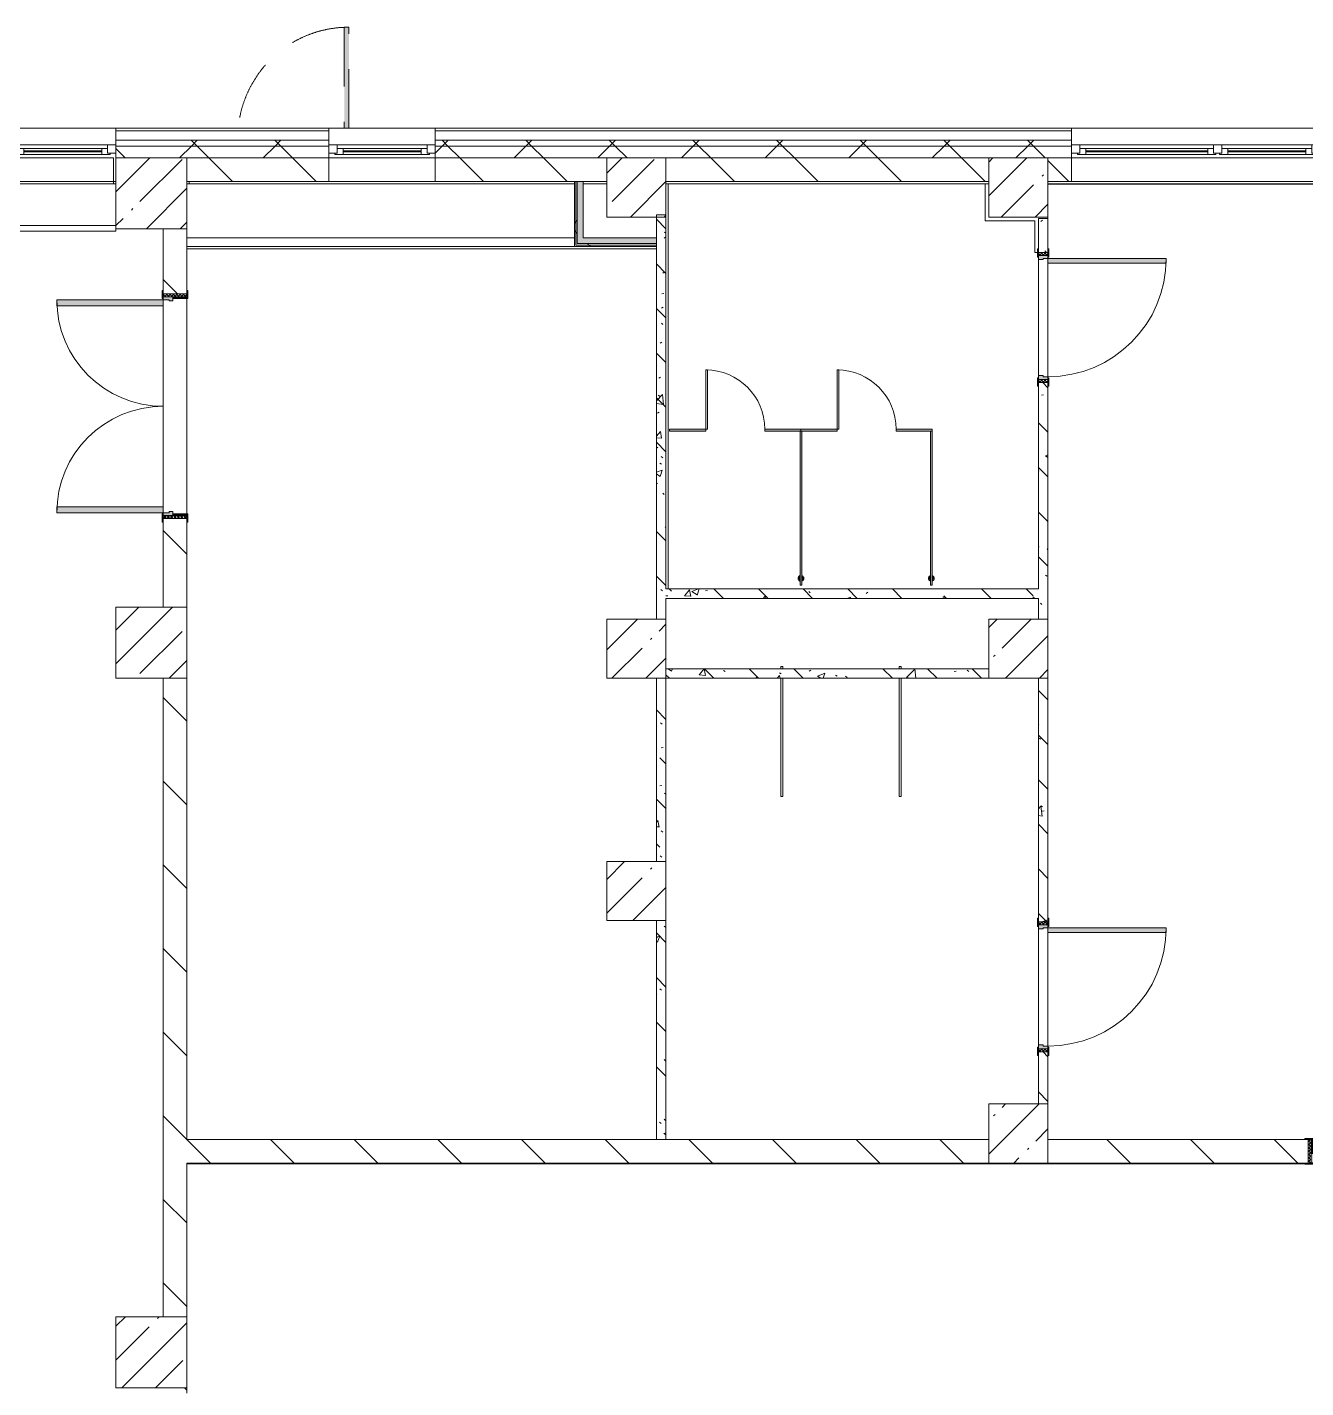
# Model space of a CAD drawing. Header units: millimetres. Extents: x -2911 to 185427, y -8553 to 29000.
# Drawn here: x 123827 to 134637, y 16700 to 28205 of the extents above; entities that cross this region are included whole.
import ezdxf

# ---------------------------------------------------------------- set-up
doc = ezdxf.new("R2010")
doc.units = ezdxf.units.MM
doc.linetypes.add('200_ШТРИХ__ш1_п0_6_', pattern=[800, 500, -300])
for name, color, linetype, lineweight in [('A-DETL-MBND-1', 7, '200_ШТРИХ__ш1_п0_6_', 9), ('A-DOOR-5', 7, 'Continuous', 5), ('A-GENM-1', 7, 'Continuous', 5), ('A-GLAZ-2', 7, 'Continuous', 5), ('A-WALL', 7, 'Continuous', 9), ('A-WALL-3', 7, 'Continuous', 5), ('I-WALL-3', 7, 'Continuous', 5), ('S-COLS-2', 7, 'Continuous', 5)]:
    doc.layers.add(name, color=color, linetype=linetype, lineweight=lineweight)
for name, color, linetype, lineweight, true_color in [('A-DOOR-2', 7, 'Continuous', 5, 0xaaaaaa), ('A-DOOR-3', 7, 'Continuous', 5, 0xe2e2e2), ('A-DOOR-FRAM-2', 7, 'Continuous', 5, 0xe2e2e2), ('A-DOOR-FRAM-3', 7, 'Continuous', 5, 0xaaaaaa), ('A-FLOR-2', 7, 'Continuous', 5, 0xaaaaaa), ('A-GENM-2', 7, 'Continuous', 5, 0xe2ddcd), ('I-WALL-1', 7, 'Continuous', 5, 0xe7e7e7), ('I-WALL-5', 7, 'Continuous', 5, 0x787878)]:
    doc.layers.add(name, color=color, linetype=linetype, lineweight=lineweight, true_color=true_color)
pattern_1 = [(45, (58417.4, 0), (-285.1231, 285.1231), []), (45, (58702.5, 0), (-285.1231, 285.1231), [504.031, -100.806, 16.764, -84.042])]
pattern_2 = [(135, (58417.4, 0), (-353.5534, -353.5534), [])]
pattern_3 = [(135, (58417.4, 0), (-377.1708, -377.1708), [533.4, -88.9, 17.78, -88.9]), (135, (58417.4, 376.94), (-377.1708, -377.1708), []), (50, (58417.4, 0), (637.6445, -55.7866), [66.675, -733.425]), (355, (58417.4, 0), (-123.3494, 668.699), [53.34, -586.74]), (100.451, (58470.5, -4.65), (514.299, 612.908), [56.665, -623.315]), (46.184, (58417.4, 177.8), (948.7764, -147.15), [100.012, -1100.137]), (96.636, (58496.45, 165.5), (830.909, 865.997), [84.998, -934.973]), (351.184, (58417.4, 177.8), (830.918, 865.988), [80.01, -880.11]), (21, (58506.3, 133.35), (530.6506, -357.9283), [66.675, -733.425]), (326, (58506.3, 133.35), (216.308, 644.6585), [53.34, -586.74]), (71.451, (58550.5, 103.5), (746.9596, 286.7243), [56.665, -623.315]), (37.5, (58417.39, 0), (10.8105, 295.9426), [16.764, -562.864, 16.764, -578.866, -588.962]), (37.5, (58417.39, 0), (10.8105, 295.9426), [-1175.258, 16.764, -572.198]), (7.5, (58417.4, 0), (233.8692, 350.6318), [16.764, -322.834, 16.764, -549.529, -224.472]), (7.5, (58417.4, 0), (233.8692, 350.6318), [-905.891, 16.764, -207.708]), (327.5, (58219.14, 0), (474.5678, -20.0513), [16.764, -205.486, 16.764, -676.656, -920.115]), (327.5, (58219.14, 0), (474.5678, -20.0513), [-915.67, 16.764, -903.351]), (317.5, (58130.24, 0), (518.4522, 88.9934), [16.764, -272.161, 16.764, -443.738, -653.415]), (317.5, (58130.24, 0), (518.4522, 88.9934), [-749.427, 16.764, -636.651])]
pattern_4 = [(45, (58417.4, 0), (-353.5534, 353.5534), []), (135, (58417.4, 0), (-353.5534, -353.5534), [])]
pattern_5 = [(45, (58417.4, 0), (-530.33, 530.33), []), (135, (58417.4, 0), (-530.33, -530.33), [])]

# ---------------------------------------------------------------- blocks, each defined once
blk = doc.blocks.new('BSC_Колонна _Прямоугольная - 600х600-V188-2_9_1_птичка')
at = {"layer": 'S-COLS-2'}
h = blk.add_hatch(dxfattribs=at)
h.set_pattern_fill('FP_127', color=256, style=0, pattern_type=2)
h.set_pattern_definition([(45, (-66460, -17000), (-285.1231, 285.1231), []), (45, (-66174.88, -17000), (-285.1231, 285.1231), [504.031, -100.806, 16.764, -84.042])])
h.paths.add_polyline_path([(-300, -300), (300, -300), (300, 300), (-300, 300), (-300, 6)])
for p, q in [((300, 300), (-300, 300)), ((-300, 300), (-300, -300)), ((300, -300), (300, 300)), ((-300, -300), (300, -300))]:
    blk.add_line(p, q, dxfattribs=at)
blk = doc.blocks.new('BSC_Колонна _Прямоугольная - 500х500-V213-2_9_1_птичка')
at = {"layer": 'S-COLS-2'}
h = blk.add_hatch(dxfattribs=at)
h.set_pattern_fill('FP_153', color=256, style=0, pattern_type=2)
h.set_pattern_definition([(45, (-73790, -22950), (-285.1231, 285.1231), []), (45, (-73504.88, -22950), (-285.1231, 285.1231), [504.031, -100.806, 16.764, -84.042])])
h.paths.add_polyline_path([(-250, -250), (250, -250), (250, 250), (-250, 250), (-250, -160)])
for p, q in [((250, 250), (-250, 250)), ((-250, 250), (-250, -250)), ((250, -250), (250, 250)), ((-250, -250), (250, -250))]:
    blk.add_line(p, q, dxfattribs=at)
blk = doc.blocks.new('BSC_Колонна _Прямоугольная - 500х500-V214-2_9_1_птичка')
at = {"layer": 'S-COLS-2'}
h = blk.add_hatch(dxfattribs=at)
h.set_pattern_fill('FP_154', color=256, style=0, pattern_type=2)
h.set_pattern_definition([(45, (-70560, -22950), (-285.1231, 285.1231), []), (45, (-70274.88, -22950), (-285.1231, 285.1231), [504.031, -100.806, 16.764, -84.042])])
h.paths.add_polyline_path([(-250, -250), (250, -250), (250, 250), (-250, 250), (-250, -160)])
for p, q in [((250, 250), (-250, 250)), ((-250, 250), (-250, -250)), ((250, -250), (250, 250)), ((-250, -250), (250, -250))]:
    blk.add_line(p, q, dxfattribs=at)
blk = doc.blocks.new('110_Дверь_СКБ_1Ст_Внутренняя1 - Д-4 1100x2100h_су мгн-V218-2_9_1_птичка')
at = {"layer": 'A-DOOR-2'}
h = blk.add_hatch(dxfattribs=at)
h.set_pattern_fill('FP_13', color=256, style=0, pattern_type=2)
h.set_pattern_definition([(135, (1751.41, 164.685), (-14.14214, -14.14214), []), (225, (1751.41, 164.685), (14.14214, -14.14214), [])])
h.paths.add_polyline_path([(562.5, 100), (537.5, 100), (537.5, -100), (562.5, -100)])
at = {"layer": 'A-DOOR-3'}
h = blk.add_hatch(color=256, dxfattribs=at)
h.paths.add_polyline_path([(512.5, 100), (512.5, 60), (502.5, 60), (502.5, 20), (537.5, 20), (537.5, 100)])
h.paths.add_polyline_path([(-487.5, 100), (-512.5, 100), (-512.5, 20), (-477.5, 20), (-477.5, 60), (-487.5, 60)])
at = {"layer": 'A-DOOR-FRAM-2'}
for points in [[(-487.5, 1100), (-487.5, 100), (-447.5, 100), (-447.5, 1100)], [(-567.5, 108), (-567.5, 100), (-497.5, 100), (-497.5, 108)], [(-497.5, 20), (-512.5, 20), (-512.5, -100), (-497.5, -100)], [(592.5, 108), (522.5, 108), (522.5, 100), (592.5, 100)], [(537.5, 20), (522.5, 20), (522.5, -100), (537.5, -100)], [(-567.5, -100), (-567.5, -108), (-497.5, -108), (-497.5, -100)], [(592.5, -100), (522.5, -100), (522.5, -108), (592.5, -108)]]:
    blk.add_hatch(color=256, dxfattribs=at).paths.add_polyline_path(points)
at = {"layer": 'A-DOOR-FRAM-3'}
h = blk.add_hatch(dxfattribs=at)
h.set_pattern_fill('FP_14', color=256, style=0, pattern_type=2)
h.set_pattern_definition([(45, (-371.384, 164.685), (-14.1421, 14.1421), []), (135, (-371.384, 164.685), (-14.1421, -14.1421), [])])
h.paths.add_polyline_path([(-512.5, 100), (-537.5, 100), (-537.5, -100), (-512.5, -100)])
at = {"layer": 'A-DOOR-2'}
for p, q in [((-487.5, 1100), (-487.5, 100)), ((-447.5, 1100), (-487.5, 1100)), ((-447.5, 100), (-447.5, 1100)), ((-487.5, 100), (-447.5, 100))]:
    blk.add_line(p, q, dxfattribs=at)
blk.add_arc((-487.5, 100), 1000, 360, 90, dxfattribs=at)
at = {"layer": 'A-DOOR-FRAM-3'}
for p, q in [((-497.5, 108), (-567.5, 108)), ((-567.5, 108), (-567.5, 100)), ((-567.5, 100), (-497.5, 100)), ((-512.5, 100), (-537.5, 100)), ((-537.5, 100), (-537.5, -100)), ((-487.5, 100), (-512.5, 100)), ((-512.5, 100), (-512.5, 20)), ((-512.5, -100), (-512.5, 100)), ((-497.5, 100), (-512.5, 100)), ((-512.5, 100), (-512.5, 99)), ((-512.5, 99), (-497.5, 99)), ((-512.5, 20), (-477.5, 20)), ((-497.5, 20), (-512.5, 20)), ((-512.5, 20), (-512.5, -100)), ((-497.5, 100), (-497.5, 108)), ((-497.5, 99), (-497.5, 100)), ((-497.5, -100), (-497.5, 20)), ((-487.5, 60), (-487.5, 100)), ((-477.5, 60), (-487.5, 60)), ((-477.5, 20), (-477.5, 60)), ((512.5, 60), (502.5, 60)), ((502.5, 60), (502.5, 20)), ((502.5, 20), (537.5, 20)), ((512.5, 100), (512.5, 60)), ((537.5, 100), (512.5, 100)), ((592.5, 108), (522.5, 108)), ((522.5, 108), (522.5, 100)), ((537.5, 100), (522.5, 100)), ((522.5, 100), (522.5, 99)), ((522.5, 100), (592.5, 100)), ((522.5, 99), (537.5, 99)), ((537.5, 20), (522.5, 20)), ((522.5, 20), (522.5, -100)), ((537.5, 20), (537.5, 100)), ((562.5, 100), (537.5, 100)), ((537.5, 100), (537.5, -100)), ((537.5, 99), (537.5, 100)), ((537.5, -100), (537.5, 20)), ((562.5, -100), (562.5, 100)), ((592.5, 100), (592.5, 108)), ((-497.5, -100), (-567.5, -100)), ((-567.5, -100), (-567.5, -108)), ((-567.5, -108), (-497.5, -108)), ((-537.5, -100), (-512.5, -100)), ((-512.5, -100), (-497.5, -100)), ((-497.5, -108), (-497.5, -100)), ((522.5, -100), (537.5, -100)), ((592.5, -100), (522.5, -100)), ((522.5, -100), (522.5, -108)), ((522.5, -108), (592.5, -108)), ((537.5, -100), (562.5, -100)), ((592.5, -108), (592.5, -100))]:
    blk.add_line(p, q, dxfattribs=at)
blk = doc.blocks.new('110_Дверь_СКБ_1Ст_Внутренняя1 - Д-4 1100x2100h_су мгн-32391219-2_9_1_птичка')
at = {"layer": 'A-DOOR-2'}
h = blk.add_hatch(dxfattribs=at)
h.set_pattern_fill('FP_156', color=256, style=0, pattern_type=2)
h.set_pattern_definition([(135, (1751.41, 104.685), (-14.14214, -14.14214), []), (225, (1751.41, 104.685), (14.14214, -14.14214), [])])
h.paths.add_polyline_path([(562.5, 40), (537.5, 40), (537.5, -40), (562.5, -40)])
at = {"layer": 'A-DOOR-3'}
h = blk.add_hatch(color=256, dxfattribs=at)
h.paths.add_polyline_path([(537.5, 40), (512.5, 40), (512.5, 0), (502.5, 0), (502.5, -40), (537.5, -40)])
h.paths.add_polyline_path([(-477.5, 0), (-487.5, 0), (-487.5, 40), (-512.5, 40), (-512.5, -40), (-477.5, -40)])
at = {"layer": 'A-DOOR-FRAM-2'}
for points in [[(-447.5, 40), (-447.5, 1040), (-487.5, 1040), (-487.5, 40)], [(-497.5, 40), (-497.5, 48), (-567.5, 48), (-567.5, 40)], [(592.5, 48), (522.5, 48), (522.5, 40), (592.5, 40)], [(-497.5, -40), (-567.5, -40), (-567.5, -48), (-497.5, -48)], [(592.5, -48), (592.5, -40), (522.5, -40), (522.5, -48)]]:
    blk.add_hatch(color=256, dxfattribs=at).paths.add_polyline_path(points)
at = {"layer": 'A-DOOR-FRAM-3'}
h = blk.add_hatch(dxfattribs=at)
h.set_pattern_fill('FP_157', color=256, style=0, pattern_type=2)
h.set_pattern_definition([(45, (-371.384, 104.685), (-14.1421, 14.1421), []), (135, (-371.384, 104.685), (-14.1421, -14.1421), [])])
h.paths.add_polyline_path([(-512.5, 40), (-537.5, 40), (-537.5, -40), (-512.5, -40)])
at = {"layer": 'A-DOOR-2'}
for p, q in [((-487.5, 1040), (-487.5, 40)), ((-447.5, 1040), (-487.5, 1040)), ((-447.5, 40), (-447.5, 1040)), ((-487.5, 40), (-447.5, 40))]:
    blk.add_line(p, q, dxfattribs=at)
blk.add_arc((-487.5, 40), 1000, 360, 90, dxfattribs=at)
at = {"layer": 'A-DOOR-FRAM-3'}
for p, q in [((-497.5, 48), (-567.5, 48)), ((-567.5, 48), (-567.5, 40)), ((-567.5, 40), (-497.5, 40)), ((-512.5, 40), (-537.5, 40)), ((-537.5, 40), (-537.5, -40)), ((-487.5, 40), (-512.5, 40)), ((-512.5, 40), (-512.5, -40)), ((-512.5, -40), (-512.5, 40)), ((-497.5, 40), (-512.5, 40)), ((-512.5, 40), (-512.5, 39)), ((-512.5, 39), (-497.5, 39)), ((-497.5, 40), (-497.5, 48)), ((-497.5, 39), (-497.5, 40)), ((-487.5, 0), (-487.5, 40)), ((-477.5, 0), (-487.5, 0)), ((-477.5, -40), (-477.5, 0)), ((512.5, 0), (502.5, 0)), ((502.5, 0), (502.5, -40)), ((512.5, 40), (512.5, 0)), ((537.5, 40), (512.5, 40)), ((592.5, 48), (522.5, 48)), ((522.5, 48), (522.5, 40)), ((537.5, 40), (522.5, 40)), ((522.5, 40), (522.5, 39)), ((522.5, 40), (592.5, 40)), ((522.5, 39), (537.5, 39)), ((537.5, -40), (537.5, 40)), ((562.5, 40), (537.5, 40)), ((537.5, 40), (537.5, -40)), ((537.5, 39), (537.5, 40)), ((562.5, -40), (562.5, 40)), ((592.5, 40), (592.5, 48)), ((-497.5, -40), (-567.5, -40)), ((-567.5, -40), (-567.5, -48)), ((-567.5, -48), (-497.5, -48)), ((-537.5, -40), (-512.5, -40)), ((-497.5, -39), (-512.5, -39)), ((-512.5, -39), (-512.5, -40)), ((-512.5, -40), (-477.5, -40)), ((-512.5, -40), (-497.5, -40)), ((-497.5, -40), (-497.5, -39)), ((-497.5, -48), (-497.5, -40)), ((502.5, -40), (537.5, -40)), ((537.5, -39), (522.5, -39)), ((522.5, -39), (522.5, -40)), ((522.5, -40), (537.5, -40)), ((592.5, -40), (522.5, -40)), ((522.5, -40), (522.5, -48)), ((522.5, -48), (592.5, -48)), ((537.5, -40), (537.5, -39)), ((537.5, -40), (562.5, -40)), ((592.5, -48), (592.5, -40))]:
    blk.add_line(p, q, dxfattribs=at)
blk = doc.blocks.new('131_Сантехническая перегородка - СП-2-V222-2_9_1_птичка')
at = {"layer": 'A-GENM-1'}
for p, q in [((0, 8), (1000, 8)), ((0, 8), (0, -8)), ((1080, 8), (1100, 8)), ((1100, 8), (1100, -8)), ((1000, -8), (0, -8)), ((1100, -8), (1080, -8))]:
    blk.add_line(p, q, dxfattribs=at)
blk = doc.blocks.new('110_Дверь_СКБ_2Ст - Д-10 1800x2100h_Актовый зал EI30-32403870-2_9_1_птичка')
at = {"layer": 'A-DOOR-2'}
h = blk.add_hatch(dxfattribs=at)
h.set_pattern_fill('FP_177', color=256, style=0, pattern_type=2)
h.set_pattern_definition([(135, (1351.41, 164.685), (-14.1421, -14.1421), []), (225, (1351.41, 164.685), (14.1421, -14.1421), [])])
h.paths.add_polyline_path([(937.5, -100), (962.5, -100), (962.5, 100), (937.5, 100)])
at = {"layer": 'A-DOOR-3'}
for points in [[(-887.5, 100), (-837.5, 100), (-837.5, 1000), (-887.5, 1000)], [(862.5, 100), (912.5, 100), (912.5, 1000), (862.5, 1000)]]:
    blk.add_hatch(color=256, dxfattribs=at).paths.add_polyline_path(points)
h = blk.add_hatch(color=256, dxfattribs=at)
h.paths.add_polyline_path([(-912.5, 100), (-912.5, 20), (-877.5, 20), (-877.5, 50), (-887.5, 50), (-887.5, 100)])
h.paths.add_polyline_path([(902.5, 20), (937.5, 20), (937.5, 100), (912.5, 100), (912.5, 50), (902.5, 50)])
at = {"layer": 'A-DOOR-FRAM-2'}
for points in [[(-967.5, 100), (-897.5, 100), (-897.5, 108), (-967.5, 108)], [(-912.5, -100), (-897.5, -100), (-897.5, 20), (-912.5, 20)], [(922.5, 100), (992.5, 100), (992.5, 108), (922.5, 108)], [(922.5, -100), (937.5, -100), (937.5, 20), (922.5, 20)], [(-967.5, -108), (-897.5, -108), (-897.5, -100), (-967.5, -100)], [(922.5, -108), (992.5, -108), (992.5, -100), (922.5, -100)]]:
    blk.add_hatch(color=256, dxfattribs=at).paths.add_polyline_path(points)
at = {"layer": 'A-DOOR-FRAM-3'}
h = blk.add_hatch(dxfattribs=at)
h.set_pattern_fill('FP_178', color=256, style=0, pattern_type=2)
h.set_pattern_definition([(45, (-771.384, 164.685), (-14.1421, 14.1421), []), (135, (-771.384, 164.685), (-14.1421, -14.1421), [])])
h.paths.add_polyline_path([(-937.5, -100), (-912.5, -100), (-912.5, 100), (-937.5, 100)])
at = {"layer": 'A-DOOR-2'}
for p, q in [((-887.5, 1000), (-887.5, 100)), ((-837.5, 1000), (-887.5, 1000)), ((-837.5, 100), (-837.5, 1000)), ((912.5, 1000), (862.5, 1000)), ((862.5, 1000), (862.5, 100)), ((912.5, 100), (912.5, 1000)), ((-887.5, 100), (-837.5, 100)), ((862.5, 100), (912.5, 100))]:
    blk.add_line(p, q, dxfattribs=at)
for centre, start, end in [((-887.5, 100), 0, 90), ((912.5, 100), 90, 180)]:
    blk.add_arc(centre, 900, start, end, dxfattribs=at)
at = {"layer": 'A-DOOR-FRAM-3'}
for p, q in [((-897.5, 108), (-967.5, 108)), ((-967.5, 108), (-967.5, 100)), ((-967.5, 100), (-897.5, 100)), ((-912.5, 100), (-937.5, 100)), ((-937.5, 100), (-937.5, -100)), ((-887.5, 100), (-912.5, 100)), ((-912.5, 100), (-912.5, 20)), ((-912.5, -100), (-912.5, 100)), ((-912.5, 20), (-877.5, 20)), ((-897.5, 20), (-912.5, 20)), ((-912.5, 20), (-912.5, -100)), ((-897.5, 100), (-897.5, 108)), ((-897.5, -100), (-897.5, 20)), ((-887.5, 50), (-887.5, 100)), ((-877.5, 50), (-887.5, 50)), ((-877.5, 20), (-877.5, 50)), ((912.5, 50), (902.5, 50)), ((902.5, 50), (902.5, 20)), ((902.5, 20), (937.5, 20)), ((912.5, 100), (912.5, 50)), ((937.5, 100), (912.5, 100)), ((992.5, 108), (922.5, 108)), ((922.5, 108), (922.5, 100)), ((922.5, 100), (992.5, 100)), ((937.5, 20), (922.5, 20)), ((922.5, 20), (922.5, -100)), ((937.5, 20), (937.5, 100)), ((962.5, 100), (937.5, 100)), ((937.5, 100), (937.5, -100)), ((937.5, -100), (937.5, 20)), ((962.5, -100), (962.5, 100)), ((992.5, 100), (992.5, 108)), ((-897.5, -100), (-967.5, -100)), ((-967.5, -100), (-967.5, -108)), ((-967.5, -108), (-897.5, -108)), ((-937.5, -100), (-912.5, -100)), ((-912.5, -100), (-897.5, -100)), ((-897.5, -108), (-897.5, -100)), ((922.5, -100), (937.5, -100)), ((992.5, -100), (922.5, -100)), ((922.5, -100), (922.5, -108)), ((922.5, -108), (992.5, -108)), ((937.5, -100), (962.5, -100)), ((992.5, -108), (992.5, -100))]:
    blk.add_line(p, q, dxfattribs=at)
blk = doc.blocks.new('BSC_Колонна _Прямоугольная - 500х500-V260-2_9_1_птичка')
at = {"layer": 'S-COLS-2'}
h = blk.add_hatch(dxfattribs=at)
h.set_pattern_fill('FP_184', color=256, style=0, pattern_type=2)
h.set_pattern_definition([(45, (-70560, -20900), (-285.1231, 285.1231), []), (45, (-70274.88, -20900), (-285.1231, 285.1231), [504.031, -100.806, 16.764, -84.042])])
h.paths.add_polyline_path([(-250, -250), (250, -250), (250, 250), (-250, 250)])
for p, q in [((250, 250), (-250, 250)), ((-250, 250), (-250, -250)), ((250, -250), (250, 250)), ((-250, -250), (250, -250))]:
    blk.add_line(p, q, dxfattribs=at)
blk = doc.blocks.new('120_Окно_СКБ_1Ст - 120_Окно_СКБ_1Ст 900х2500_h_-19906774-2_9_1_птичка')
at = {"layer": 'A-GLAZ-2'}
for p, q in [((-450, -75), (-450, -5)), ((-450, -5), (-380, -5)), ((450, -5), (-450, -5)), ((-380, -75), (-450, -75)), ((-450, -75), (-400, -75)), ((-380, -75), (-400, -75)), ((-400, -75), (-400, -85)), ((-400, -85), (400, -85)), ((400, -85), (-400, -85)), ((-380, -5), (-380, -75)), ((380, -35), (-380, -35)), ((-380, -35), (-380, -75)), ((-330, -85), (-330, -35)), ((-330, -55), (330, -55)), ((330, -65), (-330, -65)), ((330, -85), (330, -35)), ((380, -75), (380, -5)), ((380, -5), (450, -5)), ((380, -75), (380, -35)), ((450, -75), (380, -75)), ((400, -75), (380, -75)), ((400, -75), (450, -75)), ((400, -85), (400, -75)), ((450, -5), (450, -75))]:
    blk.add_line(p, q, dxfattribs=at)
blk = doc.blocks.new('120_Окно_СКБ_2Ст - 120_Окно_СКБ_2Ст 2100х2400 _мал створка справа_-19092174-2_9_1_птичка')
at = {"layer": 'A-GLAZ-2'}
for p, q in [((-1050, -75), (-1050, -5)), ((-1050, -5), (-980, -5)), ((1050, -5), (-1050, -5)), ((-980, -75), (-1050, -75)), ((-1050, -75), (-1000, -75)), ((-980, -75), (-1000, -75)), ((-1000, -75), (-1000, -85)), ((-1000, -85), (170, -85)), ((170, -85), (-1000, -85)), ((-980, -5), (-980, -75)), ((150, -35), (-980, -35)), ((-980, -35), (-980, -75)), ((-930, -85), (-930, -35)), ((-930, -55), (100, -55)), ((100, -65), (-930, -65)), ((100, -85), (100, -35)), ((150, -75), (150, -5)), ((150, -5), (220, -5)), ((150, -75), (150, -35)), ((220, -75), (150, -75)), ((170, -75), (150, -75)), ((170, -75), (200, -75)), ((170, -85), (170, -75)), ((220, -75), (200, -75)), ((200, -75), (200, -85)), ((200, -85), (1000, -85)), ((1000, -85), (200, -85)), ((220, -5), (220, -75)), ((980, -35), (220, -35)), ((220, -35), (220, -75)), ((270, -85), (270, -35)), ((270, -55), (930, -55)), ((930, -65), (270, -65)), ((930, -85), (930, -35)), ((980, -75), (980, -5)), ((980, -5), (1050, -5)), ((980, -75), (980, -35)), ((1050, -75), (980, -75)), ((1000, -75), (980, -75)), ((1000, -75), (1050, -75)), ((1000, -85), (1000, -75)), ((1050, -5), (1050, -75))]:
    blk.add_line(p, q, dxfattribs=at)
blk = doc.blocks.new('BSC_Колонна _Прямоугольная - 500х500-V264-2_9_1_птичка')
at = {"layer": 'S-COLS-2'}
h = blk.add_hatch(dxfattribs=at)
h.set_pattern_fill('FP_191', color=256, style=0, pattern_type=2)
h.set_pattern_definition([(45, (-73790, -18850), (-285.1231, 285.1231), []), (45, (-73504.88, -18850), (-285.1231, 285.1231), [504.031, -100.806, 16.764, -84.042])])
h.paths.add_polyline_path([(-250, -250), (250, -250), (250, 250), (-250, 250)])
for p, q in [((250, 250), (-250, 250)), ((-250, 250), (-250, -250)), ((250, -250), (250, 250)), ((-250, -250), (250, -250))]:
    blk.add_line(p, q, dxfattribs=at)
blk = doc.blocks.new('110_Дверь_СКБ_1Ст_Наружная - ДН-2д_л__ Дверь из подвала ЛК _900 мм в свету_ 3300-22851703-2_9_1_птичка')
at = {"layer": 'A-DETL-MBND-1'}
blk.add_hatch(color=256, dxfattribs=at).paths.add_polyline_path([(489.5, 135), (489.5, 990), (449.5, 990), (449.5, 135)])
for p, q in [((489.5, 990), (449.5, 990)), ((449.5, 990), (449.5, 135)), ((489.5, 135), (489.5, 990))]:
    blk.add_line(p, q, dxfattribs=at)
blk.add_arc((489.5, 50), 940, 90, 174.73278, dxfattribs=at)
blk = doc.blocks.new('131_Сантехническая перегородка_Дверь - СД-1-V306-2_9_1_птичка')
at = {"layer": 'A-GENM-2'}
for points in [[(0, -8), (305, -8), (305, 8), (0, 8)], [(805, -8), (1110, -8), (1110, 8), (805, 8)]]:
    blk.add_hatch(color=256, dxfattribs=at).paths.add_polyline_path(points)
at = {"layer": 'A-DOOR-5'}
for p, q in [((321, 508), (305, 508)), ((305, 8), (305, 508)), ((321, 8), (321, 508)), ((321, 8), (305, 8))]:
    blk.add_line(p, q, dxfattribs=at)
blk.add_arc((305, 8), 500, 360, 90, dxfattribs=at)
at = {"layer": 'A-GENM-1'}
for p, q in [((305, 8), (0, 8)), ((0, 8), (0, -8)), ((305, -8), (305, 8)), ((1110, 8), (805, 8)), ((805, 8), (805, -8)), ((1110, -8), (1110, 8)), ((0, -8), (305, -8)), ((805, -8), (1110, -8))]:
    blk.add_line(p, q, dxfattribs=at)
blk = doc.blocks.new('131_Сантехническая перегородка - СП-4-V312-2_9_1_птичка')
at = {"layer": 'A-GENM-2'}
blk.add_hatch(color=256, dxfattribs=at).paths.add_polyline_path([(1330, 8), (26, 8), (26, -8), (1330, -8)])
at = {"layer": 'A-GENM-1'}
for p, q in [((1330, 8), (26, 8)), ((26, 8), (26, -8)), ((1330, -8), (1330, 8)), ((26, -8), (1330, -8))]:
    blk.add_line(p, q, dxfattribs=at)
at = {"layer": 'A-GENM-1', "flags": 128}
for points in [[(97, 8), (97, 9), (96, 9), (96, 9), (96, 10), (95, 10), (95, 11), (94, 11), (94, 12), (93, 12), (93, 12), (92, 13), (92, 13), (91, 13), (91, 14), (90, 14), (90, 14), (89, 14), (89, 14), (88, 15), (87, 15), (87, 15), (86, 15), (86, 15), (85, 15), (84, 15), (84, 15), (83, 15), (83, 15), (82, 15), (81, 15), (81, 15), (80, 15), (80, 14), (79, 14), (78, 14), (78, 14), (77, 13), (77, 13), (76, 13), (76, 13), (75, 12), (75, 12), (74, 11), (74, 11), (74, 11), (73, 10), (73, 10), (72, 9), (72, 9), (72, 8), (71, 8)], [(71, -8), (72, -9), (72, -9), (72, -9), (73, -10), (73, -10), (74, -11), (74, -11), (75, -12), (75, -12), (76, -12), (76, -13), (77, -13), (77, -13), (78, -14), (78, -14), (79, -14), (79, -14), (80, -14), (80, -15), (81, -15), (82, -15), (82, -15), (83, -15), (83, -15), (84, -15), (85, -15), (85, -15), (86, -15), (86, -15), (87, -15), (88, -15), (88, -15), (89, -14), (89, -14), (90, -14), (90, -14), (91, -13), (92, -13), (92, -13), (93, -13), (93, -12), (94, -12), (94, -11), (94, -11), (95, -11), (95, -10), (96, -10), (96, -9), (96, -9), (97, -8), (97, -8)]]:
    blk.add_lwpolyline(points, dxfattribs=at)
at = {"layer": 'A-GENM-1'}
for radius, start, end in [(24.6, 19.9113, 160.0887), (17.6, 45, 135), (17.6, 45, 135), (15.1, 45, 135), (24.6, 199.9113, 340.0887), (17.6, 225, 315), (17.6, 225, 315), (15.1, 225, 315)]:
    blk.add_arc((84, 0), radius, start, end, dxfattribs=at)
blk = doc.blocks.new('Зашивка приборов отопления29 - Зашивка приборов отопления-33323054-2_9_1_птичка')
at = {"layer": 'A-WALL-3'}
for p, q in [((66780, 26880), (66760, 26880)), ((70036, 26425), (66760, 26425)), ((66760, 26350), (70036, 26350))]:
    blk.add_line(p, q, dxfattribs=at)

msp = doc.modelspace()

# ---------------------------------------------------------------- hatches: boundary and pattern name
at = {"layer": 'A-WALL-3'}
h = msp.add_hatch(dxfattribs=at)
h.set_pattern_fill('FP_120', color=256, style=0, pattern_type=2)
h.set_pattern_definition(pattern_4)
h.paths.add_polyline_path([(150026.2, 27200), (151577.4, 27200), (151577.4, 27250), (138767.4, 27250), (138767.4, 27200), (148171.1, 27200)])
h.paths.add_polyline_path([(136267.4, 27200), (136267.4, 27250), (134757.4, 27250), (134757.4, 27200), (136113.4, 27200)])
h.paths.add_polyline_path([(126374.4, 27200), (126377.4, 27200), (126374.4, 27250), (124577.4, 27250), (124577.4, 27200), (125910.7, 27200)])
h.paths.add_polyline_path([(127765.7, 27200), (132657.4, 27200), (132657.4, 27250), (127277.4, 27250), (127277.4, 27200)])
h.paths.add_polyline_path([(122597.4, 27200), (123677.4, 27200), (123677.4, 27250), (122597.4, 27250)])
h.paths.add_polyline_path([(113427.3, 27200), (113427.3, 27250), (112277.6, 27250), (112277.6, 27200), (112925.4, 27200)])
h.paths.add_polyline_path([(108287.8, 27200), (109177.6, 27200), (109177.6, 27250), (108077.7, 27250), (108077.7, 27200)])
h.paths.add_polyline_path([(114327.3, 27200), (115577.4, 27200), (115577.4, 27250), (114327.3, 27250)])
h.paths.add_polyline_path([(119457.4, 27200), (119457.4, 27250), (118277.4, 27250), (118277.4, 27200), (119418, 27200)])
h.paths.add_polyline_path([(102824.4, 27200), (102824.4, 27250), (100427.4, 27250), (100427.4, 27200), (101795.1, 27200)])
h.paths.add_polyline_path([(105924.4, 27200), (107177.7, 27200), (107177.7, 27250), (105924.4, 27250)])
h = msp.add_hatch(dxfattribs=at)
h.set_pattern_fill('FP_120', color=256, style=0, pattern_type=2)
h.set_pattern_definition(pattern_4)
h.paths.add_polyline_path([(150026.2, 27100), (151477.4, 27100), (151477.4, 27200), (138767.4, 27200), (138767.4, 27100), (148171.1, 27100)])
h.paths.add_polyline_path([(123677.4, 27100), (123677.4, 27200), (122597.4, 27200), (122597.4, 27100), (123372.6, 27100)])
h.paths.add_polyline_path([(127277.4, 27100), (132657.4, 27100), (132657.4, 27200), (127277.4, 27200)])
h.paths.add_polyline_path([(126377.4, 27100), (126374.4, 27200), (124577.4, 27200), (124577.4, 27100), (126374.4, 27100)])
h.paths.add_polyline_path([(136267.4, 27100), (136267.4, 27200), (134757.4, 27200), (134757.4, 27100), (136113.4, 27100)])
h.paths.add_polyline_path([(118490.5, 27100), (119457.4, 27100), (119457.4, 27200), (118277.4, 27200), (118277.4, 27100)])
h.paths.add_polyline_path([(112277.6, 27100), (113427.3, 27100), (113427.3, 27200), (112277.6, 27200)])
h.paths.add_polyline_path([(115244.2, 27100), (115577.4, 27100), (115577.4, 27200), (114327.3, 27200), (114327.3, 27100), (114780.4, 27100)])
h.paths.add_polyline_path([(105924.4, 27100), (107177.7, 27100), (107177.7, 27200), (105924.4, 27200)])
h.paths.add_polyline_path([(108782.2, 27100), (109177.6, 27100), (109177.6, 27200), (108077.7, 27200), (108077.7, 27100), (108287.8, 27100)])
h.paths.add_polyline_path([(102824.4, 27100), (102824.4, 27200), (100477.4, 27200), (100477.4, 27100), (101795.1, 27100)])
at = {"layer": 'I-WALL-1'}
for points in [[(128528, 26425), (128528, 26900), (128478, 26900), (128478, 26425)], [(129147.4, 26375), (129147.4, 26425), (128478, 26425), (128478, 26375), (128693.2, 26375)]]:
    msp.add_hatch(color=256, dxfattribs=at).paths.add_polyline_path(points)
at = {"layer": 'I-WALL-3'}
h = msp.add_hatch(dxfattribs=at)
h.set_pattern_fill('FP_131', color=256, style=0, pattern_type=2)
h.set_pattern_definition(pattern_2)
h.paths.add_polyline_path([(139823.5, 26900), (142617.4, 26900), (142617.4, 27100), (139567.4, 27100), (139567.4, 26900)])
h.paths.add_polyline_path([(139067.4, 26900), (139067.4, 27100), (138767.4, 27100), (138767.4, 26900), (138895.9, 26900)])
h.paths.add_polyline_path([(128693.2, 26900), (128727.4, 26900), (128727.4, 27100), (127277.4, 27100), (127277.4, 26900), (127765.7, 26900)])
h.paths.add_polyline_path([(129620.7, 26900), (131957.4, 26900), (131957.4, 27100), (129227.4, 27100), (129227.4, 26900)])
h.paths.add_polyline_path([(125177.4, 26900), (126377.4, 26900), (126374.4, 27100), (125177.4, 27100)])
h.paths.add_polyline_path([(134757.4, 26900), (135167.4, 26900), (135167.4, 27100), (134757.4, 27100)])
h.paths.add_polyline_path([(136267.4, 26900), (136267.4, 27100), (135667.4, 27100), (135667.4, 26900), (136113.4, 26900)])
h.paths.add_polyline_path([(132657.4, 26900), (132657.4, 27100), (132457.4, 27100), (132457.4, 26900)])
h.paths.add_polyline_path([(114327.3, 26900), (115577.4, 26900), (115577.4, 27100), (114327.3, 27100)])
h.paths.add_polyline_path([(118277.4, 26900), (119477.4, 26900), (119477.4, 27100), (118277.4, 27100)])
h.paths.add_polyline_path([(112925.4, 26900), (113427.3, 26900), (113427.3, 27100), (112277.6, 27100), (112277.6, 26900)])
h.paths.add_polyline_path([(122882.2, 26900), (123677.4, 26900), (123677.4, 27100), (122577.4, 27100), (122577.4, 26900)])
h.paths.add_polyline_path([(108782.2, 26900), (109177.6, 26900), (109177.6, 27100), (108782.2, 27100)])
h = msp.add_hatch(dxfattribs=at)
h.set_pattern_fill('FP_224', color=256, style=0, pattern_type=2)
h.set_pattern_definition(pattern_5)
h.paths.add_polyline_path([(128465.5, 26362.5), (128465.5, 26900), (128453, 26900), (128453, 26362.5)])
h = msp.add_hatch(dxfattribs=at)
h.set_pattern_fill('FP_224', color=256, style=0, pattern_type=2)
h.set_pattern_definition(pattern_5)
h.paths.add_polyline_path([(128478, 26375), (128478, 26900), (128465.5, 26900), (128465.5, 26375)])
h = msp.add_hatch(dxfattribs=at)
h.set_pattern_fill('FP_131', color=256, style=0, pattern_type=2)
h.set_pattern_definition(pattern_2)
h.paths.add_polyline_path([(124977.4, 12300), (125177.4, 12300), (125177.4, 15175), (124977.4, 15175), (124977.4, 13534.8)])
h.paths.add_polyline_path([(125177.4, 16625), (125177.4, 16700), (124977.4, 16700), (124983.1, 16625)])
h.paths.add_polyline_path([(125039.5, 17300), (125177.4, 17300), (125177.4, 22700), (124977.4, 22700), (124977.4, 17300)])
h.paths.add_polyline_path([(125177.4, 23300), (125177.4, 24050), (124977.4, 24050), (124977.4, 23300)])
h.paths.add_polyline_path([(125177.4, 25950), (125177.4, 26500), (124977.4, 26500), (124977.4, 25950)])
h = msp.add_hatch(dxfattribs=at)
h.set_pattern_fill('FP_224', color=256, style=0, pattern_type=2)
h.set_pattern_definition(pattern_5)
h.paths.add_polyline_path([(129147.4, 26350), (129147.4, 26362.5), (128453, 26362.5), (128453, 26350), (128693.2, 26350)])
h = msp.add_hatch(dxfattribs=at)
h.set_pattern_fill('FP_224', color=256, style=0, pattern_type=2)
h.set_pattern_definition(pattern_5)
h.paths.add_polyline_path([(129147.4, 26362.5), (129147.4, 26375), (128465.5, 26375), (128465.5, 26362.5), (128693.2, 26362.5)])
h = msp.add_hatch(dxfattribs=at)
h.set_pattern_fill('FP_131', color=256, style=0, pattern_type=2)
h.set_pattern_definition(pattern_2)
h.paths.add_polyline_path([(140751, 18600), (142617.4, 18600), (142617.4, 18800), (138597.4, 18800), (138597.4, 18600), (138895.9, 18600)])
h.paths.add_polyline_path([(135787.4, 18600), (136997.4, 18600), (136997.4, 18800), (135757.4, 18800), (135757.4, 18600)])
h.paths.add_polyline_path([(125177.4, 18600), (131957.4, 18600), (131957.4, 18800), (125177.4, 18800)])
h.paths.add_polyline_path([(132457.4, 18600), (134657.4, 18600), (134657.4, 18800), (132457.4, 18800), (132457.4, 18681)])
at = {"layer": 'I-WALL-5'}
h = msp.add_hatch(dxfattribs=at)
h.set_pattern_fill('FP_139', color=256, style=0, pattern_type=2)
h.set_pattern_definition(pattern_3)
h.paths.add_polyline_path([(129227.4, 21150), (129223.5, 22700), (129147.4, 22700), (129147.4, 21150)])
h.paths.add_polyline_path([(129221.1, 23200), (129227.4, 23200), (129227.4, 26617.5), (129147.4, 26617.5), (129147.4, 23200), (129218.5, 23200)])
h = msp.add_hatch(dxfattribs=at)
h.set_pattern_fill('FP_139', color=256, style=0, pattern_type=2)
h.set_pattern_definition(pattern_3)
h.paths.add_polyline_path([(132425, 19100), (132457.4, 19100), (132457.4, 19540), (132377.4, 19540), (132377.4, 19100)])
h.paths.add_polyline_path([(132457.4, 20640), (132457.4, 22700), (132377.4, 22700), (132377.4, 20640)])
h.paths.add_polyline_path([(132457.4, 23200), (132457.4, 25200), (132377.4, 25200), (132377.4, 23200), (132391.3, 23200)])
h.paths.add_polyline_path([(132457.4, 26300), (132457.4, 26587.5), (132377.4, 26587.5), (132377.4, 26300), (132403.3, 26300)])
h = msp.add_hatch(dxfattribs=at)
h.set_pattern_fill('FP_139', color=256, style=0, pattern_type=2)
h.set_pattern_definition(pattern_3)
h.paths.add_polyline_path([(129227.4, 23375), (132377.4, 23375), (132377.4, 23455), (129227.4, 23455)])
h = msp.add_hatch(dxfattribs=at)
h.set_pattern_fill('FP_139', color=256, style=0, pattern_type=2)
h.set_pattern_definition(pattern_3)
h.paths.add_polyline_path([(131475.8, 22700), (131957.4, 22700), (131957.4, 22780), (129227.4, 22780), (129227.4, 22700), (129620.7, 22700)])
h = msp.add_hatch(dxfattribs=at)
h.set_pattern_fill('FP_139', color=256, style=0, pattern_type=2)
h.set_pattern_definition(pattern_3)
h.paths.add_polyline_path([(129147.4, 18800), (129227.4, 18800), (129227.4, 20650), (129147.4, 20650), (129147.4, 20476.2)])
at = {"layer": 'S-COLS-2'}
h = msp.add_hatch(dxfattribs=at)
h.set_pattern_fill('FP_128', color=256, style=0, pattern_type=2)
h.set_pattern_definition(pattern_1)
h.paths.add_polyline_path([(125177.4, 26500), (125177.4, 27100), (124577.4, 27100), (124577.4, 26500), (124983.1, 26500)])
h = msp.add_hatch(dxfattribs=at)
h.set_pattern_fill('FP_128', color=256, style=0, pattern_type=2)
h.set_pattern_definition(pattern_1)
h.paths.add_polyline_path([(128727.4, 26600), (129227.4, 26600), (129227.4, 27100), (128727.4, 27100), (128727.4, 26839.2)])
h = msp.add_hatch(dxfattribs=at)
h.set_pattern_fill('FP_128', color=256, style=0, pattern_type=2)
h.set_pattern_definition(pattern_1)
h.paths.add_polyline_path([(131957.4, 26600), (132457.4, 26600), (132457.4, 27100), (131957.4, 27100), (131957.4, 26900)])
h = msp.add_hatch(dxfattribs=at)
h.set_pattern_fill('FP_128', color=256, style=0, pattern_type=2)
h.set_pattern_definition(pattern_1)
h.paths.add_polyline_path([(125177.4, 22700), (125177.4, 23300), (124577.4, 23300), (124577.4, 22700), (124977.4, 22700)])

# ---------------------------------------------------------------- linework, layer by layer
at = {"layer": 'A-FLOR-2'}
for p, q in [((124577.4, 26880), (124557.4, 26880)), ((129247.4, 26880), (129247.4, 23455)), ((131926.4, 26569), (131926.4, 26880)), ((134736.4, 26879), (132457.4, 26879)), ((132457.4, 26600), (132457.4, 26587.5)), ((132346.4, 26569), (131926.4, 26569)), ((132346.4, 26300), (132346.4, 26569)), ((129147.4, 26330), (125177.4, 26330)), ((132369.4, 26300), (132346.4, 26300)), ((134627.4, 18592.9), (125177.4, 18592.9))]:
    msp.add_line(p, q, dxfattribs=at)
at = {"layer": 'A-WALL'}
for p, q in [((126377.4, 27330), (124577.4, 27330)), ((132657.4, 27330), (127277.4, 27330)), ((126377.4, 27250), (124577.4, 27250)), ((126377.4, 27200), (124577.4, 27200)), ((132657.4, 27250), (127277.4, 27250)), ((132657.4, 27200), (127277.4, 27200)), ((126377.4, 27100), (125177.4, 27100)), ((128727.4, 27100), (127277.4, 27100)), ((131957.4, 27100), (129227.4, 27100)), ((132657.4, 27100), (132457.4, 27100)), ((128465.5, 26900), (128465.5, 26362.5)), ((128478, 26900), (128478, 26375)), ((128465.5, 26362.5), (129147.4, 26362.5)), ((128478, 26375), (129147.4, 26375)), ((129147.4, 18800), (129227.4, 18800))]:
    msp.add_line(p, q, dxfattribs=at)
at = {"layer": 'A-WALL-3'}
for p, q in [((151727.4, 27350), (113427.3, 27350)), ((124577.4, 27350), (124577.4, 27100)), ((126377.4, 27100), (126377.4, 27350)), ((127277.4, 27350), (127277.4, 27100)), ((132657.4, 27100), (132657.4, 27350)), ((124577.4, 27100), (125177.4, 27100)), ((128727.4, 27100), (129227.4, 27100)), ((131957.4, 27100), (132457.4, 27100))]:
    msp.add_line(p, q, dxfattribs=at)
at = {"layer": 'I-WALL-3'}
for p, q in [((123677.4, 27100), (124557.4, 27100)), ((124557.4, 26880), (124557.4, 27100)), ((125177.4, 27100), (125177.4, 26900)), ((126377.4, 26900), (126377.4, 27100)), ((126377.4, 27100), (127277.4, 27100)), ((127277.4, 27100), (127277.4, 26900)), ((128727.4, 26900), (128727.4, 27100)), ((129227.4, 27100), (129227.4, 26900)), ((131957.4, 26900), (131957.4, 27100)), ((132457.4, 27100), (132457.4, 26900)), ((132657.4, 26900), (132657.4, 27100)), ((132657.4, 27100), (134757.4, 27100)), ((108782.2, 26900), (124577.4, 26900)), ((124557.4, 26880), (119177.4, 26880)), ((125177.4, 26900), (128727.4, 26900)), ((125197.4, 26900), (125197.4, 26880)), ((128453.5, 26880), (125197.4, 26880)), ((128528, 26900), (128453, 26900)), ((128453, 26900), (128453, 26350)), ((128528, 26425), (128528, 26900)), ((128727.4, 26880), (128528, 26880)), ((129227.4, 26900), (131957.4, 26900)), ((131957.4, 26880), (129227.4, 26880)), ((135167.4, 26900), (132457.4, 26900)), ((134758.3, 26880), (132457.4, 26880)), ((129147.4, 26617.5), (129147.4, 23200)), ((129227.4, 26617.5), (129147.4, 26617.5)), ((129227.4, 23455), (129227.4, 26617.5)), ((132377.4, 26587.5), (132377.4, 26330)), ((132457.4, 26587.5), (132377.4, 26587.5)), ((132457.4, 26330), (132457.4, 26587.5)), ((119198.4, 26529), (124577.4, 26529)), ((124577.9, 26479), (119198.4, 26479)), ((124577.9, 26500.3), (124577.9, 26479)), ((125177.4, 26500), (124977.4, 26500)), ((124977.4, 26500), (124977.4, 25980)), ((125177.4, 25980), (125177.4, 26500)), ((128453, 26350), (129147.4, 26350)), ((129147.4, 26425), (128528, 26425)), ((132377.4, 25260), (132377.4, 26240)), ((132457.4, 26210), (132457.4, 25250)), ((125177.4, 25910), (125177.4, 24090)), ((124977.4, 24150), (124977.4, 25850)), ((132377.4, 25170), (132377.4, 23455)), ((132457.4, 23200), (132457.4, 25170)), ((124977.4, 24020), (124977.4, 23300)), ((125177.4, 23300), (125177.4, 24020)), ((132377.4, 23455), (129227.4, 23455)), ((129227.4, 23375), (132377.4, 23375)), ((129227.4, 23200), (129227.4, 23375)), ((132377.4, 23375), (132377.4, 23200)), ((124977.4, 23300), (125177.4, 23300)), ((131957.4, 22780), (129227.4, 22780)), ((124977.4, 22700), (124977.4, 17300)), ((125177.4, 22700), (124977.4, 22700)), ((125177.4, 18800), (125177.4, 22700)), ((129147.4, 22700), (129147.4, 21150)), ((129227.4, 21150), (129227.4, 22700)), ((129227.4, 22700), (131957.4, 22700)), ((132377.4, 22700), (132377.4, 20670)), ((132457.4, 20670), (132457.4, 22700)), ((129147.4, 20650), (129147.4, 18800)), ((129227.4, 18800), (129227.4, 20650)), ((132377.4, 19600), (132377.4, 20580)), ((132457.4, 20550), (132457.4, 19590)), ((132377.4, 19510), (132377.4, 19100)), ((132457.4, 19100), (132457.4, 19510)), ((129147.4, 18800), (125177.4, 18800)), ((131957.4, 18800), (129227.4, 18800)), ((134627.4, 18800), (132457.4, 18800)), ((125177.4, 17300), (125177.4, 18600)), ((125177.4, 18600), (131957.4, 18600)), ((132457.4, 18600), (134627.4, 18600)), ((125177.4, 16655), (125177.4, 16700))]:
    msp.add_line(p, q, dxfattribs=at)
at = {"layer": 'S-COLS-2'}
for p, q in [((125177.4, 27100), (124577.4, 27100)), ((124577.4, 27100), (124577.4, 26500)), ((125177.4, 26900), (125177.4, 27100)), ((129227.4, 27100), (128727.4, 27100)), ((128727.4, 27100), (128727.4, 26900)), ((129227.4, 26900), (129227.4, 27100)), ((132457.4, 27100), (131957.4, 27100)), ((131957.4, 27100), (131957.4, 26900)), ((132457.4, 26900), (132457.4, 27100)), ((125177.4, 26500), (125177.4, 26900)), ((128727.4, 26900), (128727.4, 26600)), ((129227.4, 26600), (129227.4, 26900)), ((131957.4, 26900), (131957.4, 26600)), ((132457.4, 26600), (132457.4, 26900)), ((128727.4, 26600), (129227.4, 26600)), ((131957.4, 26600), (132457.4, 26600)), ((124577.4, 26500), (125177.4, 26500)), ((124977.4, 23300), (124577.4, 23300)), ((124577.4, 23300), (124577.4, 22700)), ((125177.4, 23300), (124977.4, 23300)), ((125177.4, 22700), (125177.4, 23300)), ((124577.4, 22700), (124977.4, 22700)), ((124977.4, 22700), (125177.4, 22700))]:
    msp.add_line(p, q, dxfattribs=at)

# ---------------------------------------------------------------- block references
at = {"layer": 'A-DETL-MBND-1'}
msp.add_blockref('110_Дверь_СКБ_1Ст_Наружная - ДН-2д_л__ Дверь из подвала ЛК _900 мм в свету_ 3300-22851703-2_9_1_птичка', (126057.9, 27215), dxfattribs=at)
at = {"layer": 'A-DOOR-2'}
for name, p, rotation in [('110_Дверь_СКБ_1Ст_Внутренняя1 - Д-4 1100x2100h_су мгн-32391219-2_9_1_птичка', (132417.4, 25762.5), 269.9999999999999), ('110_Дверь_СКБ_2Ст - Д-10 1800x2100h_Актовый зал EI30-32403870-2_9_1_птичка', (125077.4, 24987.5), 89.9999999999999), ('110_Дверь_СКБ_1Ст_Внутренняя1 - Д-4 1100x2100h_су мгн-32391219-2_9_1_птичка', (132417.4, 20102.5), 269.9999999999999), ('110_Дверь_СКБ_1Ст_Внутренняя1 - Д-4 1100x2100h_су мгн-V218-2_9_1_птичка', (135219.9, 18700), 180)]:
    msp.add_blockref(name, p, dxfattribs=dict(at, rotation=rotation))
at = {"layer": 'A-GENM-1'}
for p in [(129258.4, 24798.5), (130368.8, 24798.5)]:
    msp.add_blockref('131_Сантехническая перегородка_Дверь - СД-1-V306-2_9_1_птичка', p, dxfattribs=at)
for name, p, rotation in [('131_Сантехническая перегородка - СП-4-V312-2_9_1_птичка', (130368.8, 23460.5), 90.00000000001177), ('131_Сантехническая перегородка - СП-4-V312-2_9_1_птичка', (131471.1, 23460.5), 90.00000000001177), ('131_Сантехническая перегородка - СП-2-V222-2_9_1_птичка', (130207.4, 21700), 90.00000000000006), ('131_Сантехническая перегородка - СП-2-V222-2_9_1_птичка', (131207.4, 21700), 90.00000000000006)]:
    msp.add_blockref(name, p, dxfattribs=dict(at, rotation=rotation))
at = {"layer": 'A-GLAZ-2'}
for name, p in [('120_Окно_СКБ_1Ст - 120_Окно_СКБ_1Ст 900х2500_h_-19906774-2_9_1_птичка', (124127.4, 27215)), ('120_Окно_СКБ_1Ст - 120_Окно_СКБ_1Ст 900х2500_h_-19906774-2_9_1_птичка', (126827.4, 27215)), ('120_Окно_СКБ_2Ст - 120_Окно_СКБ_2Ст 2100х2400 _мал створка справа_-19092174-2_9_1_птичка', (133707.4, 27215))]:
    msp.add_blockref(name, p, dxfattribs=at)
at = {"layer": 'A-WALL-3'}
msp.add_blockref('Зашивка приборов отопления29 - Зашивка приборов отопления-33323054-2_9_1_птичка', (58417.4, 0), dxfattribs=at)
at = {"layer": 'S-COLS-2'}
for name, p in [('BSC_Колонна _Прямоугольная - 500х500-V214-2_9_1_птичка', (128977.4, 22950)), ('BSC_Колонна _Прямоугольная - 500х500-V213-2_9_1_птичка', (132207.4, 22950)), ('BSC_Колонна _Прямоугольная - 500х500-V260-2_9_1_птичка', (128977.4, 20900)), ('BSC_Колонна _Прямоугольная - 500х500-V264-2_9_1_птичка', (132207.4, 18850)), ('BSC_Колонна _Прямоугольная - 600х600-V188-2_9_1_птичка', (124877.4, 17000))]:
    msp.add_blockref(name, p, dxfattribs=at)

doc.saveas('drawing.dxf')
